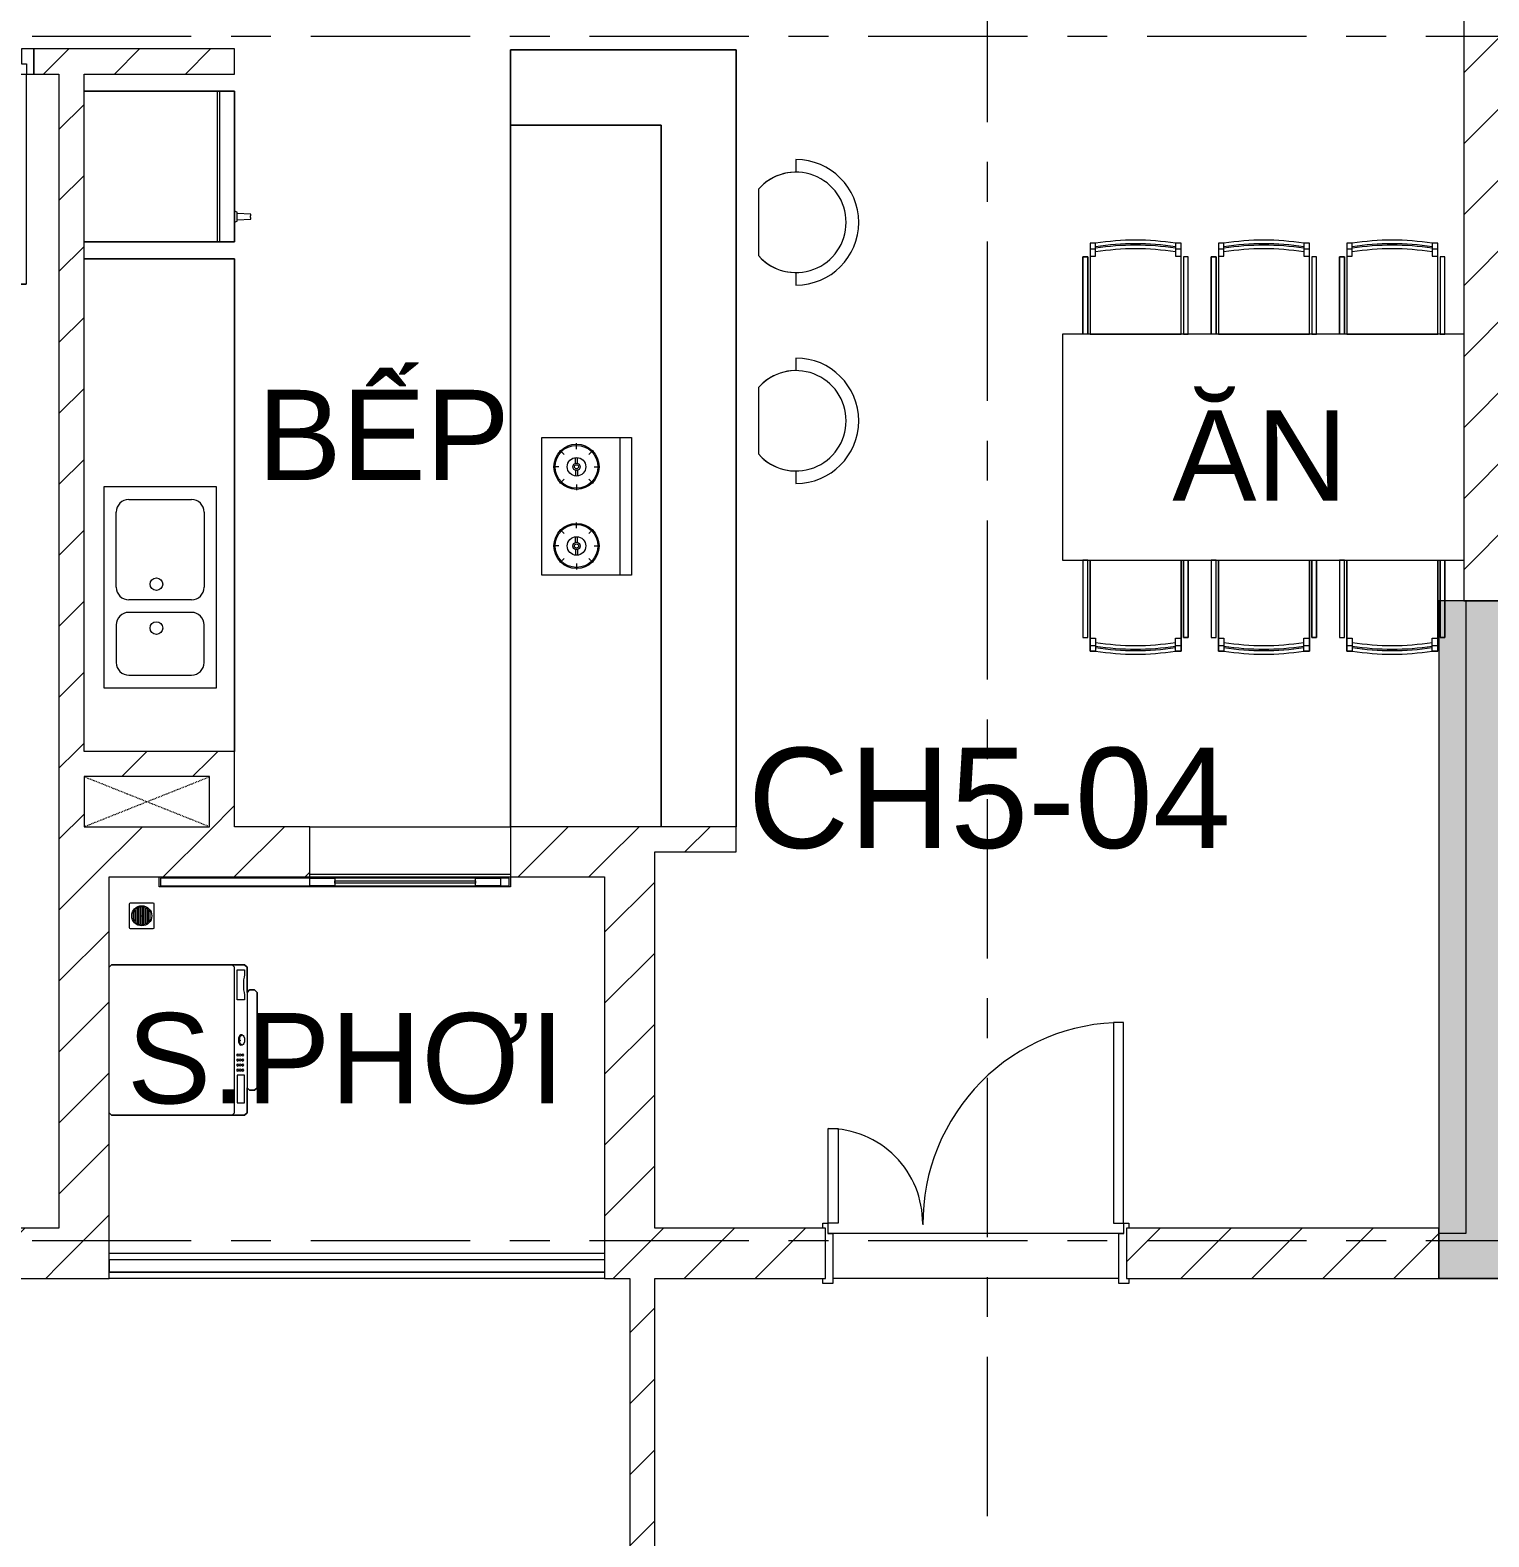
# Model space of a CAD drawing. Header units: millimetres. Extents: x -20144 to 117103, y -11426 to 48263.
# Drawn here: x -4314 to 1501, y 31770 to 37775 of the extents above; entities that cross this region are included whole.
import ezdxf

# ---------------------------------------------------------------- set-up
doc = ezdxf.new("R2010")
doc.units = ezdxf.units.MM
for name, pattern in [('Dash', [6.35, 3.175, -3.175]), ('Dash_2_', [6.35, 3.175, -3.175]), ('Grid Line', [22.225, 12.7, -3.175, 3.175, -3.175])]:
    doc.linetypes.add(name, pattern=pattern)
for name, color, linetype, lineweight in [('A-DETL-GENF', 31, 'Continuous', 5), ('A-DETL-GENF-HDLN', 161, 'Dash_2_', 5), ('CHU', 181, 'Continuous', 5), ('CUA', 31, 'Continuous', 9), ('HATCH-TUONG', 152, 'Continuous', 9), ('NET CAT', 3, 'Continuous', 5), ('NET THAY 1', 41, 'Continuous', 5), ('NET-CAT', 3, 'Continuous', 9), ('NET-THAY', 2, 'Continuous', 15), ('THIET BI', 44, 'Continuous', 5), ('THIET-BI', 44, 'Continuous', 5), ('TRUC', 225, 'Continuous', 5)]:
    doc.layers.add(name, color=color, linetype=linetype, lineweight=lineweight)
doc.styles.add('Arial_4', font='arial.ttf', dxfattribs={"height": 360})
doc.styles.add('Arial_5', font='arial.ttf', dxfattribs={"height": 400})
pattern_1 = [(45, (0, 0), (-141.4214, 141.4214), [])]

# ---------------------------------------------------------------- blocks, each defined once
blk = doc.blocks.new('ALC1807-ASCENT PLAZA-KET CAU 1_rvt-1-MẶT BẰNG TẦNG 5 ĐẾN TẦNG 22')
at = {"layer": 'NET CAT'}
blk.add_hatch(color=7, dxfattribs=at).paths.add_polyline_path([(1354.1, 32799.9), (1700.5, 32799.9), (1700.5, 35499.9), (1300.5, 35499.9), (1300.5, 32799.9)], flags=0)
at = {"layer": 'NET CAT', "color": 90, "lineweight": 13}
for p, q in [((1700.5, 35499.9), (1300.5, 35499.9)), ((1300.5, 35499.9), (1300.5, 32799.9)), ((1300.5, 32799.9), (1700.5, 32799.9))]:
    blk.add_line(p, q, dxfattribs=at)
blk = doc.blocks.new('CUA PHONG NGU - Type 1-60190-MẶT BẰNG TẦNG 5 ĐẾN TẦNG 22')
at = {"layer": 'CUA'}
for p, q in [((-317.5, 890.3), (-277.5, 890.3)), ((-317.5, 52.3), (-317.5, 890.3)), ((-277.5, 890.3), (-277.5, 52.3)), ((-318.5, 52.3), (-348.5, 52.3)), ((-348.5, 52.3), (-348.5, -47.7)), ((-318.5, 11.3), (-318.5, 52.3)), ((-298.5, 11.3), (-318.5, 11.3)), ((-277.5, 52.3), (-317.5, 52.3)), ((-298.5, -47.7), (-298.5, 11.3)), ((521.5, 11.3), (501.5, 11.3)), ((501.5, 11.3), (501.5, -47.7)), ((551.5, 52.3), (521.5, 52.3)), ((521.5, 52.3), (521.5, 11.3)), ((551.5, -47.7), (551.5, 52.3)), ((-348.5, -47.7), (-298.5, -47.7)), ((501.5, -47.7), (551.5, -47.7))]:
    blk.add_line(p, q, dxfattribs=at)
blk.add_arc((-317.5, 52.3), 838, 359.5, 90, dxfattribs=at)
blk = doc.blocks.new('CUA VAO CAN HO - Type 1-60224-MẶT BẰNG TẦNG 5 ĐẾN TẦNG 22')
at = {"layer": 'CUA'}
for p, q in [((-508.5, 97.7), (-508.5, 117.7)), ((-508.5, 117.7), (-468.5, 117.7)), ((-498.5, 97.7), (-508.5, 97.7)), ((-498.5, -102.3), (-498.5, 97.7)), ((-468.5, 117.7), (-468.5, -81.3)), ((671.5, 117.7), (711.5, 117.7)), ((671.5, -81.3), (671.5, 117.7)), ((701.5, 97.7), (701.5, -102.3)), ((711.5, 97.7), (701.5, 97.7)), ((711.5, 117.7), (711.5, 97.7)), ((-508.5, -102.3), (-498.5, -102.3)), ((-508.5, -122.3), (-508.5, -102.3)), ((-488.5, -81.3), (-488.5, -122.3)), ((-468.5, -81.3), (-488.5, -81.3)), ((691.5, -81.3), (671.5, -81.3)), ((691.5, -122.3), (691.5, -81.3)), ((701.5, -102.3), (711.5, -102.3)), ((711.5, -102.3), (711.5, -122.3)), ((-488.5, -122.3), (-508.5, -122.3)), ((-447.5, -122.3), (-487.5, -122.3)), ((-487.5, -122.3), (-487.5, -922.3)), ((-447.5, -922.3), (-447.5, -122.3)), ((650.5, -122.3), (690.5, -122.3)), ((650.5, -499.3), (650.5, -122.3)), ((690.5, -122.3), (690.5, -499.3)), ((711.5, -122.3), (691.5, -122.3)), ((690.5, -499.3), (650.5, -499.3)), ((-487.5, -922.3), (-447.5, -922.3))]:
    blk.add_line(p, q, dxfattribs=at)
for centre, radius, start, end in [((-487.5, -122.3), 800, 270, 0.5), ((690.5, -122.3), 377, 179.5, 270)]:
    blk.add_arc(centre, radius, start, end, dxfattribs=at)
blk = doc.blocks.new('CUA SAN PHOI LUA - CUA SAN PHOI LUA-163518-MẶT BẰNG TẦNG 5 ĐẾN TẦNG 22')
at = {"layer": 'CUA'}
for p, q in [((-400, 140), (-360, 140)), ((-400, 100), (-400, 140)), ((-395, 135), (-395, 105)), ((-360, 135), (-395, 135)), ((-360, 140), (-360, 135)), ((-360, 140), (960, 140)), ((-360, 135), (-260, 135)), ((-360, 105), (-360, 135)), ((-260, 135), (-260, 105)), ((300, 135), (-260, 135)), ((-260, 125), (300, 125)), ((-260, 115), (-260, 125)), ((300, 135), (400, 135)), ((300, 105), (300, 135)), ((300, 125), (300, 115)), ((400, 135), (400, 105)), ((960, 135), (400, 135)), ((960, 140), (1000, 140)), ((960, 135), (960, 140)), ((995, 135), (960, 135)), ((995, 105), (995, 135)), ((1000, 140), (1000, 100)), ((-360, 100), (-400, 100)), ((-395, 105), (-360, 105)), ((-260, 105), (-360, 105)), ((-360, 105), (-360, 100)), ((400, 100), (-360, 100)), ((300, 115), (-260, 115)), ((-260, 105), (300, 105)), ((400, 105), (300, 105)), ((400, 105), (960, 105)), ((960, 105), (995, 105)), ((960, 100), (960, 105)), ((1000, 100), (960, 100))]:
    blk.add_line(p, q, dxfattribs=at)
blk = doc.blocks.new('X-TU LANH - X-TU LANH-V7-MẶT BẰNG TẦNG 5 ĐẾN TẦNG 22')
at = {"layer": 'THIET BI', "lineweight": 9}
for p, q in [((-300, 0), (-300, -600)), ((-300, -600), (-300, 0)), ((300, -600), (300, 0)), ((300, 0), (300, -600)), ((300, -530), (-300, -530)), ((300, -540), (-300, -540)), ((-300, -600), (300, -600)), ((300, -600), (-300, -600)), ((-222.5, -600), (-217.5, -610)), ((-182.5, -610), (-177.5, -600)), ((-217.5, -610), (-182.5, -610)), ((-212.5, -610), (-210.5, -665)), ((-189.5, -665), (-187.5, -610)), ((-210.5, -665), (-205.2, -665)), ((-194.8, -665), (-189.5, -665))]:
    blk.add_line(p, q, dxfattribs=at)
blk.add_arc((-200, -667.2), 5.66, 22.40182, 157.59821, dxfattribs=at)
blk = doc.blocks.new('X-BEP - X-BEP-194952-MẶT BẰNG TẦNG 5 ĐẾN TẦNG 22')
at = {"layer": 'THIET BI', "lineweight": 9}
for p, q in [((1963.2, 0), (0, 0)), ((0, 0), (0, -600)), ((0, 0), (1963.2, 0)), ((0, -600), (0, 0)), ((908.9, -71.5), (908.9, -521.5)), ((1708.9, -71.5), (908.9, -71.5)), ((1708.9, -521.5), (1708.9, -71.5)), ((958.9, -421.5), (958.9, -171.5)), ((1008.9, -121.5), (1308.9, -121.5)), ((1358.9, -171.5), (1358.9, -421.5)), ((1408.9, -171.5), (1408.9, -421.5)), ((1608.9, -121.5), (1458.9, -121.5)), ((1658.9, -421.5), (1658.9, -171.5)), ((1308.9, -471.5), (1008.9, -471.5)), ((1458.9, -471.5), (1608.9, -471.5)), ((908.9, -521.5), (1708.9, -521.5))]:
    blk.add_line(p, q, dxfattribs=at)
for centre in [(1296.4, -311.5), (1471.4, -311.5)]:
    blk.add_circle(centre, 25, dxfattribs=at)
for centre, start, end in [((1008.9, -171.5), 90, 180), ((1308.9, -171.5), 360, 90), ((1458.9, -171.5), 90, 180), ((1608.9, -171.5), 0, 90), ((1008.9, -421.5), 180, 270), ((1308.9, -421.5), 270, 0), ((1458.9, -421.5), 180, 270), ((1608.9, -421.5), 270, 0)]:
    blk.add_arc(centre, 50, start, end, dxfattribs=at)
blk = doc.blocks.new('X-BEP - X-BEP-194953-MẶT BẰNG TẦNG 5 ĐẾN TẦNG 22')
at = {"layer": 'THIET BI', "lineweight": 9}
for p, q in [((2796.6, 0), (0, 0)), ((0, 0), (0, -600)), ((0, 0), (2796.6, 0)), ((0, -600), (0, 0)), ((1245.2, -117.4), (1794.3, -117.4)), ((1245.2, -475.7), (1245.2, -117.4)), ((1794.3, -117.4), (1794.3, -475.7)), ((1794.3, -162.4), (1245.2, -162.4)), ((1312.4, -287.3), (1295.8, -270.7)), ((1362, -266.8), (1362, -243.3)), ((1411.6, -287.3), (1428.2, -270.7)), ((1627.8, -287.3), (1611.3, -270.7)), ((1677.5, -266.8), (1677.5, -243.3)), ((1727.1, -287.3), (1743.6, -270.7)), ((1291.8, -336.9), (1268.4, -336.9)), ((1347.9, -332.9), (1325.3, -332.9)), ((1347.9, -341), (1325.3, -341)), ((1376.1, -332.9), (1398.7, -332.9)), ((1376.1, -341), (1398.7, -341)), ((1432.2, -336.9), (1455.6, -336.9)), ((1607.3, -336.9), (1583.8, -336.9)), ((1663.3, -332.9), (1640.8, -332.9)), ((1663.3, -341), (1640.8, -341)), ((1691.6, -332.9), (1714.1, -332.9)), ((1691.6, -341), (1714.1, -341)), ((1747.6, -336.9), (1771.1, -336.9)), ((1312.4, -386.6), (1295.8, -403.1)), ((1362, -407.1), (1362, -430.5)), ((1411.6, -386.6), (1428.2, -403.1)), ((1627.8, -386.6), (1611.3, -403.1)), ((1677.5, -407.1), (1677.5, -430.5)), ((1727.1, -386.6), (1743.6, -403.1)), ((1794.3, -475.7), (1245.2, -475.7)), ((0, -600), (2796.6, -600)), ((2796.6, -600), (0, -600))]:
    blk.add_line(p, q, dxfattribs=at)
for centre, radius in [((1362, -336.9), 90), ((1362, -336.9), 85.5), ((1362, -336.9), 36.9), ((1677.5, -336.9), 90), ((1677.5, -336.9), 85.5), ((1677.5, -336.9), 36.9), ((1362, -336.9), 14.7), ((1362, -336.9), 8.24), ((1677.5, -336.9), 14.7), ((1677.5, -336.9), 8.24)]:
    blk.add_circle(centre, radius, dxfattribs=at)
blk = doc.blocks.new('X-BAN AN 4 GHE1 - X-BAN AN 6 GHE-192385-MẶT BẰNG TẦNG 5 ĐẾN TẦNG 22')
at = {"layer": 'THIET BI', "lineweight": 9}
for p, q in [((132, 362.7), (110.2, 362.7)), ((110.2, 362.7), (110.2, 0)), ((110.2, 362.7), (110.2, 0)), ((132, 362.7), (110.2, 362.7)), ((132, 327.9), (132, 362.7)), ((472.9, 362.7), (451.1, 362.7)), ((451.1, 362.7), (451.1, 327.9)), ((472.9, 362.7), (451.1, 362.7)), ((472.9, 0), (472.9, 362.7)), ((472.9, 0), (472.9, 362.7)), ((643.6, 362.7), (621.8, 362.7)), ((621.8, 362.7), (621.8, 0)), ((621.8, 362.7), (621.8, 0)), ((643.6, 362.7), (621.8, 362.7)), ((643.6, 327.9), (643.6, 362.7)), ((984.5, 362.7), (962.7, 362.7)), ((962.7, 362.7), (962.7, 327.9)), ((984.5, 362.7), (962.7, 362.7)), ((984.5, 0), (984.5, 362.7)), ((984.5, 0), (984.5, 362.7)), ((1155.2, 362.7), (1133.4, 362.7)), ((1133.4, 362.7), (1133.4, 0)), ((1133.4, 362.7), (1133.4, 0)), ((1155.2, 362.7), (1133.4, 362.7)), ((1155.2, 327.9), (1155.2, 362.7)), ((1496.1, 362.7), (1474.3, 362.7)), ((1474.3, 362.7), (1474.3, 327.9)), ((1496.1, 362.7), (1474.3, 362.7)), ((1496.1, 0), (1496.1, 362.7)), ((1496.1, 0), (1496.1, 362.7)), ((81.9, 308.5), (81.9, 0)), ((100.8, 308.5), (81.9, 308.5)), ((81.9, 308.5), (100.8, 308.5)), ((81.9, 0), (81.9, 308.5)), ((100.8, 0), (100.8, 308.5)), ((100.8, 308.5), (100.8, 0)), ((110.2, 340.9), (132, 340.9)), ((110.2, 311.9), (132, 311.9)), ((132, 311.9), (132, 327.9)), ((451.1, 340.9), (472.9, 340.9)), ((451.1, 327.9), (451.1, 311.9)), ((451.1, 311.9), (472.9, 311.9)), ((501.2, 308.5), (482.3, 308.5)), ((482.3, 308.5), (482.3, 0)), ((482.3, 308.5), (482.3, 0)), ((501.2, 308.5), (482.3, 308.5)), ((501.2, 0), (501.2, 308.5)), ((501.2, 0), (501.2, 308.5)), ((612.4, 308.5), (593.5, 308.5)), ((593.5, 308.5), (593.5, 0)), ((593.5, 308.5), (612.4, 308.5)), ((593.5, 0), (593.5, 308.5)), ((612.4, 0), (612.4, 308.5)), ((612.4, 308.5), (612.4, 0)), ((621.8, 340.9), (643.6, 340.9)), ((621.8, 311.9), (643.6, 311.9)), ((643.6, 311.9), (643.6, 327.9)), ((962.7, 340.9), (984.5, 340.9)), ((962.7, 327.9), (962.7, 311.9)), ((962.7, 311.9), (984.5, 311.9)), ((1012.8, 308.5), (993.9, 308.5)), ((993.9, 308.5), (993.9, 0)), ((993.9, 308.5), (993.9, 0)), ((1012.8, 308.5), (993.9, 308.5)), ((1012.8, 0), (1012.8, 308.5)), ((1012.8, 0), (1012.8, 308.5)), ((1124, 308.5), (1105.1, 308.5)), ((1105.1, 308.5), (1105.1, 0)), ((1105.1, 308.5), (1124, 308.5)), ((1105.1, 0), (1105.1, 308.5)), ((1124, 0), (1124, 308.5)), ((1124, 308.5), (1124, 0)), ((1133.4, 340.9), (1155.2, 340.9)), ((1133.4, 311.9), (1155.2, 311.9)), ((1155.2, 311.9), (1155.2, 327.9)), ((1474.3, 340.9), (1496.1, 340.9)), ((1474.3, 327.9), (1474.3, 311.9)), ((1474.3, 311.9), (1496.1, 311.9)), ((1524.4, 308.5), (1505.5, 308.5)), ((1505.5, 308.5), (1505.5, 0)), ((1505.5, 308.5), (1505.5, 0)), ((1524.4, 308.5), (1505.5, 308.5)), ((1524.4, 0), (1524.4, 308.5)), ((1524.4, 0), (1524.4, 308.5)), ((81.9, 0), (0, 0)), ((0, 0), (0, -900)), ((0, 0), (0, -900)), ((1600, 0), (0, 0)), ((100.8, 0), (81.9, 0)), ((110.2, 0), (100.8, 0)), ((110.2, 0), (472.9, 0)), ((482.3, 0), (472.9, 0)), ((482.3, 0), (501.2, 0)), ((593.5, 0), (501.2, 0)), ((612.4, 0), (593.5, 0)), ((621.8, 0), (612.4, 0)), ((621.8, 0), (984.5, 0)), ((993.9, 0), (984.5, 0)), ((993.9, 0), (1012.8, 0)), ((1105.1, 0), (1012.8, 0)), ((1124, 0), (1105.1, 0)), ((1133.4, 0), (1124, 0)), ((1133.4, 0), (1496.1, 0)), ((1505.5, 0), (1496.1, 0)), ((1505.5, 0), (1524.4, 0)), ((1600, 0), (1524.4, 0)), ((0, -900), (81.9, -900)), ((0, -900), (1600, -900)), ((81.9, -900), (81.9, -1208.5)), ((100.8, -900), (81.9, -900)), ((81.9, -900), (81.9, -1208.5)), ((100.8, -1208.5), (100.8, -900)), ((100.8, -900), (110.2, -900)), ((100.8, -1208.5), (100.8, -900)), ((110.2, -900), (110.2, -1262.7)), ((110.2, -900), (472.9, -900)), ((110.2, -1262.7), (110.2, -900)), ((472.9, -1262.7), (472.9, -900)), ((472.9, -900), (482.3, -900)), ((472.9, -900), (472.9, -1262.7)), ((482.3, -900), (482.3, -1208.5)), ((482.3, -900), (501.2, -900)), ((482.3, -1208.5), (482.3, -900)), ((501.2, -1208.5), (501.2, -900)), ((501.2, -900), (593.5, -900)), ((501.2, -900), (501.2, -1208.5)), ((593.5, -900), (593.5, -1208.5)), ((612.4, -900), (593.5, -900)), ((593.5, -900), (593.5, -1208.5)), ((612.4, -1208.5), (612.4, -900)), ((612.4, -900), (621.8, -900)), ((612.4, -1208.5), (612.4, -900)), ((621.8, -900), (621.8, -1262.7)), ((621.8, -900), (984.5, -900)), ((621.8, -1262.7), (621.8, -900)), ((984.5, -1262.7), (984.5, -900)), ((984.5, -900), (993.9, -900)), ((984.5, -900), (984.5, -1262.7)), ((993.9, -900), (993.9, -1208.5)), ((993.9, -900), (1012.8, -900)), ((993.9, -1208.5), (993.9, -900)), ((1012.8, -1208.5), (1012.8, -900)), ((1012.8, -900), (1105.1, -900)), ((1012.8, -900), (1012.8, -1208.5)), ((1105.1, -900), (1105.1, -1208.5)), ((1124, -900), (1105.1, -900)), ((1105.1, -900), (1105.1, -1208.5)), ((1124, -1208.5), (1124, -900)), ((1124, -900), (1133.4, -900)), ((1124, -1208.5), (1124, -900)), ((1133.4, -900), (1133.4, -1262.7)), ((1133.4, -900), (1496.1, -900)), ((1133.4, -1262.7), (1133.4, -900)), ((1496.1, -1262.7), (1496.1, -900)), ((1496.1, -900), (1505.5, -900)), ((1496.1, -900), (1496.1, -1262.7)), ((1505.5, -900), (1505.5, -1208.5)), ((1505.5, -900), (1524.4, -900)), ((1505.5, -1208.5), (1505.5, -900)), ((1524.4, -1208.5), (1524.4, -900)), ((1524.4, -900), (1600, -900)), ((1524.4, -900), (1524.4, -1208.5)), ((81.9, -1208.5), (100.8, -1208.5)), ((81.9, -1208.5), (100.8, -1208.5)), ((110.2, -1211.9), (132, -1211.9)), ((110.2, -1240.9), (132, -1240.9)), ((132, -1211.9), (132, -1227.9)), ((132, -1227.9), (132, -1262.7)), ((451.1, -1211.9), (472.9, -1211.9)), ((451.1, -1227.9), (451.1, -1211.9)), ((451.1, -1262.7), (451.1, -1227.9)), ((451.1, -1240.9), (472.9, -1240.9)), ((482.3, -1208.5), (501.2, -1208.5)), ((501.2, -1208.5), (482.3, -1208.5)), ((593.5, -1208.5), (612.4, -1208.5)), ((593.5, -1208.5), (612.4, -1208.5)), ((621.8, -1211.9), (643.6, -1211.9)), ((621.8, -1240.9), (643.6, -1240.9)), ((643.6, -1211.9), (643.6, -1227.9)), ((643.6, -1227.9), (643.6, -1262.7)), ((962.7, -1211.9), (984.5, -1211.9)), ((962.7, -1227.9), (962.7, -1211.9)), ((962.7, -1262.7), (962.7, -1227.9)), ((962.7, -1240.9), (984.5, -1240.9)), ((993.9, -1208.5), (1012.8, -1208.5)), ((1012.8, -1208.5), (993.9, -1208.5)), ((1105.1, -1208.5), (1124, -1208.5)), ((1105.1, -1208.5), (1124, -1208.5)), ((1133.4, -1211.9), (1155.2, -1211.9)), ((1133.4, -1240.9), (1155.2, -1240.9)), ((1155.2, -1211.9), (1155.2, -1227.9)), ((1155.2, -1227.9), (1155.2, -1262.7)), ((1474.3, -1211.9), (1496.1, -1211.9)), ((1474.3, -1227.9), (1474.3, -1211.9)), ((1474.3, -1262.7), (1474.3, -1227.9)), ((1474.3, -1240.9), (1496.1, -1240.9)), ((1505.5, -1208.5), (1524.4, -1208.5)), ((1524.4, -1208.5), (1505.5, -1208.5)), ((110.2, -1262.7), (132, -1262.7)), ((132, -1262.7), (110.2, -1262.7)), ((451.1, -1262.7), (472.9, -1262.7)), ((472.9, -1262.7), (451.1, -1262.7)), ((621.8, -1262.7), (643.6, -1262.7)), ((643.6, -1262.7), (621.8, -1262.7)), ((962.7, -1262.7), (984.5, -1262.7)), ((984.5, -1262.7), (962.7, -1262.7)), ((1133.4, -1262.7), (1155.2, -1262.7)), ((1155.2, -1262.7), (1133.4, -1262.7)), ((1474.3, -1262.7), (1496.1, -1262.7)), ((1496.1, -1262.7), (1474.3, -1262.7))]:
    blk.add_line(p, q, dxfattribs=at)
for centre, radius, start, end in [((291.5, -638.1), 1013.4, 80.94073, 99.05927), ((291.5, -638.1), 1013.4, 80.94073, 99.05927), ((291.5, -638.1), 998.9, 80.80804, 99.19196), ((803.1, -638.1), 1013.4, 80.94073, 99.05927), ((803.1, -638.1), 1013.4, 80.94073, 99.05927), ((803.1, -638.1), 998.9, 80.80804, 99.19196), ((1314.7, -638.1), 1013.4, 80.94073, 99.05927), ((1314.7, -638.1), 1013.4, 80.94073, 99.05927), ((1314.7, -638.1), 998.9, 80.80804, 99.19196), ((291.5, -658.2), 1013.4, 80.94073, 99.05927), ((291.5, -658.2), 998.9, 80.80804, 99.19196), ((803.1, -658.2), 1013.4, 80.94073, 99.05927), ((803.1, -658.2), 998.9, 80.80804, 99.19196), ((1314.7, -658.2), 1013.4, 80.94073, 99.05927), ((1314.7, -658.2), 998.9, 80.80804, 99.19196), ((291.5, -241.8), 998.9, 260.80804, 279.19196), ((291.5, -241.8), 1013.4, 260.94073, 279.05927), ((291.5, -261.9), 998.9, 260.80804, 279.19196), ((803.1, -241.8), 998.9, 260.80804, 279.19196), ((803.1, -241.8), 1013.4, 260.94073, 279.05927), ((803.1, -261.9), 998.9, 260.80804, 279.19196), ((1314.7, -241.8), 998.9, 260.80804, 279.19196), ((1314.7, -241.8), 1013.4, 260.94073, 279.05927), ((1314.7, -261.9), 998.9, 260.80804, 279.19196), ((291.5, -261.9), 1013.4, 260.94073, 279.05927), ((291.5, -261.9), 1013.4, 260.94073, 279.05927), ((803.1, -261.9), 1013.4, 260.94073, 279.05927), ((803.1, -261.9), 1013.4, 260.94073, 279.05927), ((1314.7, -261.9), 1013.4, 260.94073, 279.05927), ((1314.7, -261.9), 1013.4, 260.94073, 279.05927)]:
    blk.add_arc(centre, radius, start, end, dxfattribs=at)
blk = doc.blocks.new('X-GHE BAR - X-GHE BAR-5840-MẶT BẰNG TẦNG 5 ĐẾN TẦNG 22')
at = {"layer": 'THIET BI', "lineweight": 9}
for p, q in [((-250, -250), (-200, -250)), ((-250, -250), (-200, -250)), ((200, -250), (250, -250)), ((200, -250), (250, -250)), ((-132.3, -400), (132.3, -400)), ((-132.3, -400), (132.3, -400))]:
    blk.add_line(p, q, dxfattribs=at)
for radius, start, end in [(250, 0, 180), (250, 0, 180), (200, 311.40962, 228.59038), (200, 180, 228.59038), (200, 311.40962, 0)]:
    blk.add_arc((0, -250), radius, start, end, dxfattribs=at)
blk = doc.blocks.new('X-BAR1 - X-BAR-192393-MẶT BẰNG TẦNG 5 ĐẾN TẦNG 22')
at = {"layer": 'THIET BI', "lineweight": 9}
for p, q in [((0, 0), (-900, 0)), ((-900, 0), (-900, -300)), ((-900, -300), (-900, 0)), ((-900, 0), (0, 0)), ((0, -3096.7), (0, 0)), ((0, 0), (0, -3096.7)), ((-900, -300), (-300, -300)), ((-300, -300), (-900, -300)), ((-300, -300), (-300, -3096.7)), ((-300, -3096.7), (-300, -300))]:
    blk.add_line(p, q, dxfattribs=at)
blk = doc.blocks.new('X-MAY GIAT - X-MAY GIAT-V22-MẶT BẰNG TẦNG 5 ĐẾN TẦNG 22')
at = {"layer": 'THIET BI', "lineweight": 9}
for p, q in [((-290, 0), (-300, -10)), ((-300, -10), (-290, 0)), ((300, -10), (290, 0)), ((290, 0), (300, -10)), ((-300, -10), (-300, -540)), ((-300, -540), (-300, -10)), ((300, -540), (300, -10)), ((300, -10), (300, -540)), ((-300, -490), (-290, -500)), ((-300, -540), (-290, -550)), ((-290, -550), (-300, -540)), ((-290, -500), (290, -500)), ((-250, -510), (-250, -540)), ((-140, -510), (-250, -510)), ((-250, -540), (-140, -540)), ((-140, -540), (-140, -510)), ((-20, -530), (-20, -525)), ((0, -520), (0, -525)), ((20, -530), (20, -525)), ((160, -510), (280, -510)), ((160, -540), (160, -510)), ((180, -540), (160, -540)), ((280, -540), (260, -540)), ((280, -510), (280, -540)), ((290, -500), (300, -490)), ((290, -550), (300, -540)), ((300, -540), (290, -550)), ((-290, -550), (-190, -550)), ((-190, -550), (-290, -550)), ((-190, -550), (-200, -560)), ((-200, -560), (-190, -550)), ((-200, -560), (-200, -580)), ((-200, -580), (-200, -560)), ((-200, -580), (-190, -590)), ((-190, -590), (-200, -580)), ((190, -550), (-190, -550)), ((-190, -590), (190, -590)), ((190, -590), (-190, -590)), ((200, -560), (190, -550)), ((190, -550), (290, -550)), ((190, -550), (200, -560)), ((290, -550), (190, -550)), ((190, -590), (200, -580)), ((200, -580), (190, -590)), ((200, -580), (200, -560)), ((200, -560), (200, -580))]:
    blk.add_line(p, q, dxfattribs=at)
blk.add_arc((220, -697.5), 162.5, 75.74997, 104.25003, dxfattribs=at)
for centre, major_axis in [((-120, -512.5), (5, 0)), ((-120, -522.5), (5, 0)), ((-120, -532.5), (5, 0)), ((-100, -512.5), (5, 0)), ((-100, -522.5), (5, 0)), ((-100, -532.5), (5, 0)), ((-80, -512.5), (5, 0)), ((-80, -522.5), (5, 0)), ((-80, -532.5), (5, 0)), ((-60, -512.5), (-5, 0)), ((-60, -522.5), (-5, 0)), ((-60, -532.5), (-5, 0)), ((0, -530), (-20, 0))]:
    blk.add_ellipse(centre, major_axis=major_axis, ratio=0.5, dxfattribs=at)
blk.add_ellipse((0, -525), major_axis=(-20, 0), ratio=0.5, start_param=3.141593, end_param=6.283185, dxfattribs=at)
blk = doc.blocks.new('Top Rail Type - Top Rail_Internal_-222761-MẶT BẰNG TẦNG 5 ĐẾN TẦNG 22')
at = {"layer": 'NET THAY 1', "lineweight": 9}
for p, q in [((-3999.5, 32824.9), (-3999.5, 32874.9)), ((-3999.5, 32874.9), (-2024.5, 32874.9)), ((-2024.5, 32874.9), (-2024.5, 32824.9)), ((-2024.5, 32824.9), (-3999.5, 32824.9))]:
    blk.add_line(p, q, dxfattribs=at)
blk = doc.blocks.new('Top Rail Type - Top Rail_Internal_-V25-MẶT BẰNG TẦNG 5 ĐẾN TẦNG 22')
at = {"layer": 'NET THAY 1', "lineweight": 9}
for p, q in [((-3999.5, 32874.9), (-3999.5, 32824.9)), ((-3999.5, 32874.9), (-2024.5, 32874.9)), ((-2024.5, 32874.9), (-2024.5, 32824.9)), ((-3999.5, 32824.9), (-2024.5, 32824.9))]:
    blk.add_line(p, q, dxfattribs=at)
blk = doc.blocks.new('X-PHEU - X-PHEU-158415-MẶT BẰNG TẦNG 5 ĐẾN TẦNG 22')
at = {"layer": 'THIET-BI', "lineweight": 9}
for p, q in [((25, -29), (25, -121)), ((121, -25), (29, -25)), ((42.5, -90.5), (42.5, -59.5)), ((47.5, -51.8), (47.5, -98.2)), ((52.5, -103.1), (52.5, -46.9)), ((57.5, -43.5), (57.5, -106.5)), ((62.5, -108.8), (62.5, -41.2)), ((67.5, -39.8), (67.5, -110.2)), ((72.5, -71.9), (72.5, -39.1)), ((77.5, -39.1), (77.5, -71.9)), ((82.5, -110.2), (82.5, -39.8)), ((87.5, -41.2), (87.5, -108.8)), ((92.5, -106.5), (92.5, -43.5)), ((97.5, -46.9), (97.5, -103.1)), ((102.5, -98.2), (102.5, -51.8)), ((107.5, -59.5), (107.5, -90.5)), ((125, -121), (125, -29)), ((72.5, -110.9), (72.5, -78.1)), ((77.5, -78.1), (77.5, -110.9)), ((29, -125), (121, -125))]:
    blk.add_line(p, q, dxfattribs=at)
blk.add_circle((75, -75), 40, dxfattribs=at)
for centre, radius, start, end in [((29, -29), 4, 90, 180), ((75, -75), 36, 139.80824, 154.52563), ((75, -75), 36, 119.0853, 128.68219), ((75, -75), 36, 102.0247, 110.31751), ((75, -75), 36, 90, 93.98208), ((75, -75), 36, 86.01792, 90), ((75, -75), 36, 69.68249, 77.9753), ((75, -75), 36, 51.31781, 60.9147), ((75, -75), 36, 25.47437, 40.19176), ((121, -29), 4, 0, 90), ((75, -75), 36, 205.47437, 220.19176), ((75, -75), 36, 231.31781, 240.9147), ((75, -75), 36, 249.68249, 257.9753), ((75, -75), 4, 128.68219, 231.31781), ((75, -75), 36, 266.01792, 270), ((75, -75), 36, 270, 273.98208), ((75, -75), 4, 308.68219, 51.31781), ((75, -75), 36, 282.0247, 290.31751), ((75, -75), 36, 299.0853, 308.68219), ((75, -75), 36, 319.80824, 334.52563), ((29, -121), 4, 180, 270), ((121, -121), 4, 270, 0)]:
    blk.add_arc(centre, radius, start, end, dxfattribs=at)
blk = doc.blocks.new('Family1 - Family1-190244-MẶT BẰNG TẦNG 5 ĐẾN TẦNG 22')
at = {"layer": 'A-DETL-GENF', "lineweight": 9}
for p, q in [((500, 200), (0, 200)), ((0, 200), (0, 0)), ((500, 0), (500, 200)), ((0, 0), (500, 0))]:
    blk.add_line(p, q, dxfattribs=at)
at = {"layer": 'A-DETL-GENF-HDLN', "linetype": 'Dash', "lineweight": 9}
for p, q in [((0, 200), (500, 0.8)), ((0, 0), (500, 199.2))]:
    blk.add_line(p, q, dxfattribs=at)

msp = doc.modelspace()

# ---------------------------------------------------------------- hatches: boundary and pattern name
at = {"layer": 'HATCH-TUONG'}
h = msp.add_hatch(dxfattribs=at)
h.set_pattern_fill('FP_2', color=256, style=0, pattern_type=2)
h.set_pattern_definition(pattern_1)
h.paths.add_polyline_path([(1400.5, 35499.9), (1600.5, 35499.9), (1600.5, 40399.9), (1400.5, 40399.9), (1400.5, 35824.1)], flags=0)
h = msp.add_hatch(dxfattribs=at)
h.set_pattern_fill('FP_2', color=256, style=0, pattern_type=2)
h.set_pattern_definition(pattern_1)
h.paths.add_polyline_path([(-7111.9, 37599.9), (-5199.5, 37599.9), (-5199.5, 37699.9), (-8299.5, 37699.9), (-8299.5, 37599.9), (-7994.5, 37599.9)], flags=0)
h.paths.add_polyline_path([(-4199.5, 37599.9), (-3499.5, 37599.9), (-3499.5, 37699.9), (-4299.5, 37699.9), (-4299.5, 37599.9)], flags=0)
h = msp.add_hatch(dxfattribs=at)
h.set_pattern_fill('FP_2', color=256, style=0, pattern_type=2)
h.set_pattern_definition(pattern_1)
h.paths.add_polyline_path([(-4099.5, 34899.9), (-4099.5, 37599.9), (-4199.5, 37599.9), (-4199.5, 34899.9)], flags=0)
h = msp.add_hatch(dxfattribs=at)
h.set_pattern_fill('FP_2', color=256, style=0, pattern_type=2)
h.set_pattern_definition(pattern_1)
h.paths.add_polyline_path([(-4099.5, 34399.9), (-4099.5, 34899.9), (-4199.5, 34899.9), (-4199.5, 34399.9)], flags=0)
h = msp.add_hatch(dxfattribs=at)
h.set_pattern_fill('FP_2', color=256, style=0, pattern_type=2)
h.set_pattern_definition(pattern_1)
h.paths.add_polyline_path([(-4099.5, 34799.9), (-3599.5, 34799.9), (-3599.5, 34899.9), (-4099.5, 34899.9)], flags=0)
h = msp.add_hatch(dxfattribs=at)
h.set_pattern_fill('FP_2', color=256, style=0, pattern_type=2)
h.set_pattern_definition(pattern_1)
h.paths.add_polyline_path([(-3581.7, 34399.9), (-3499.5, 34399.9), (-3499.5, 34899.9), (-3599.5, 34899.9), (-3599.5, 34399.9)], flags=0)
h = msp.add_hatch(dxfattribs=at)
h.set_pattern_fill('FP_2', color=256, style=0, pattern_type=2)
h.set_pattern_definition(pattern_1)
h.paths.add_polyline_path([(-4099.5, 34399.9), (-3599.5, 34399.9), (-3599.5, 34599.9), (-4099.5, 34599.9), (-4099.5, 34476.5)], flags=0)
h = msp.add_hatch(dxfattribs=at)
h.set_pattern_fill('FP_2', color=256, style=0, pattern_type=2)
h.set_pattern_definition(pattern_1)
h.paths.add_polyline_path([(-3499.5, 34399.9), (-3199.5, 34399.9), (-3199.5, 34599.9), (-3499.5, 34599.9)], flags=0)
h.paths.add_polyline_path([(-2024.5, 34399.9), (-2024.5, 34599.9), (-2399.5, 34599.9), (-2399.5, 34399.9)], flags=0)
h = msp.add_hatch(dxfattribs=at)
h.set_pattern_fill('FP_2', color=256, style=0, pattern_type=2)
h.set_pattern_definition(pattern_1)
h.paths.add_polyline_path([(-1924.5, 32799.9), (-1824.5, 32799.9), (-1824.5, 34599.9), (-2024.5, 34599.9), (-2024.5, 32799.9)], flags=0)
h = msp.add_hatch(dxfattribs=at)
h.set_pattern_fill('FP_2', color=256, style=0, pattern_type=2)
h.set_pattern_definition(pattern_1)
h.paths.add_polyline_path([(-1499.5, 34499.9), (-1499.5, 34599.9), (-1824.5, 34599.9), (-1824.5, 34499.9), (-1816.6, 34499.9)], flags=0)
h = msp.add_hatch(dxfattribs=at)
h.set_pattern_fill('FP_2', color=256, style=0, pattern_type=2)
h.set_pattern_definition(pattern_1)
h.paths.add_polyline_path([(-4199.5, 32799.9), (-3999.5, 32799.9), (-3999.5, 34399.9), (-4199.5, 34399.9), (-4199.5, 32999.9)], flags=0)
h = msp.add_hatch(dxfattribs=at)
h.set_pattern_fill('FP_2', color=256, style=0, pattern_type=2)
h.set_pattern_definition(pattern_1)
h.paths.add_polyline_path([(-6149.5, 32799.9), (-4199.5, 32799.9), (-4199.5, 32999.9), (-6149.5, 32999.9)], flags=0)
h = msp.add_hatch(dxfattribs=at)
h.set_pattern_fill('FP_2', color=256, style=0, pattern_type=2)
h.set_pattern_definition(pattern_1)
h.paths.add_polyline_path([(-1144.5, 32799.9), (-1144.5, 32999.9), (-1824.5, 32999.9), (-1824.5, 32799.9)], flags=0)
h.paths.add_polyline_path([(1300.5, 32799.9), (1300.5, 32999.9), (55.5, 32999.9), (55.5, 32799.9), (831.1, 32799.9)], flags=0)
h = msp.add_hatch(dxfattribs=at)
h.set_pattern_fill('FP_2', color=256, style=0, pattern_type=2)
h.set_pattern_definition(pattern_1)
h.paths.add_polyline_path([(-1824.5, 31299.9), (-1824.5, 32799.9), (-1924.5, 32799.9), (-1924.5, 31299.9)], flags=0)

# ---------------------------------------------------------------- linework, layer by layer
at = {"layer": 'NET-CAT'}
for p, q in [((1400.5, 40399.9), (1400.5, 35499.9)), ((-3499.5, 37699.9), (-4299.5, 37699.9)), ((-4299.5, 37699.9), (-4299.5, 37599.9)), ((-3499.5, 37599.9), (-3499.5, 37699.9)), ((-4299.5, 37599.9), (-4199.5, 37599.9)), ((-4199.5, 37599.9), (-4199.5, 34899.9)), ((-4099.5, 37599.9), (-3499.5, 37599.9)), ((-4099.5, 34899.9), (-4099.5, 37599.9)), ((1400.5, 35499.9), (1600.5, 35499.9)), ((-4199.5, 34899.9), (-4199.5, 34399.9)), ((-3599.5, 34899.9), (-4099.5, 34899.9)), ((-3499.5, 34899.9), (-3599.5, 34899.9)), ((-3499.5, 34599.9), (-3499.5, 34899.9)), ((-3199.5, 34599.9), (-3499.5, 34599.9)), ((-3199.5, 34399.9), (-3199.5, 34599.9)), ((-2024.5, 34599.9), (-2399.5, 34599.9)), ((-2399.5, 34599.9), (-2399.5, 34399.9)), ((-1824.5, 34599.9), (-2024.5, 34599.9)), ((-1499.5, 34599.9), (-1824.5, 34599.9)), ((-1499.5, 34499.9), (-1499.5, 34599.9)), ((-1824.5, 32999.9), (-1824.5, 34499.9)), ((-1824.5, 34499.9), (-1499.5, 34499.9)), ((-4199.5, 34399.9), (-4199.5, 32999.9)), ((-3999.5, 32799.9), (-3999.5, 34399.9)), ((-3999.5, 34399.9), (-3599.5, 34399.9)), ((-3599.5, 34399.9), (-3499.5, 34399.9)), ((-3499.5, 34399.9), (-3199.5, 34399.9)), ((-2399.5, 34399.9), (-2024.5, 34399.9)), ((-2024.5, 34399.9), (-2024.5, 32799.9)), ((-4199.5, 32999.9), (-6149.5, 32999.9)), ((-1144.5, 32999.9), (-1824.5, 32999.9)), ((-1144.5, 32799.9), (-1144.5, 32999.9)), ((1300.5, 32999.9), (55.5, 32999.9)), ((55.5, 32999.9), (55.5, 32799.9)), ((1300.5, 32799.9), (1300.5, 32999.9)), ((-6149.5, 32799.9), (-4199.5, 32799.9)), ((-4199.5, 32799.9), (-3999.5, 32799.9)), ((-2024.5, 32799.9), (-1924.5, 32799.9)), ((-1924.5, 32799.9), (-1924.5, 31299.9)), ((-1824.5, 31299.9), (-1824.5, 32799.9)), ((-1824.5, 32799.9), (-1144.5, 32799.9)), ((55.5, 32799.9), (1300.5, 32799.9))]:
    msp.add_line(p, q, dxfattribs=at)
at = {"layer": 'NET-THAY', "lineweight": 9}
for p, q in [((1410.5, 32979.9), (1410.5, 35499.9)), ((-3199.5, 34599.9), (-2399.5, 34599.9)), ((-2399.5, 34409.9), (-3199.5, 34409.9)), ((-1134.5, 32979.9), (45.5, 32979.9)), ((1300.5, 32979.9), (1410.5, 32979.9)), ((-3999.5, 32899.9), (-2024.5, 32899.9)), ((-2024.5, 32799.9), (-3999.5, 32799.9)), ((25.5, 32799.9), (-1114.5, 32799.9)), ((1700.5, 32799.9), (1300.5, 32799.9))]:
    msp.add_line(p, q, dxfattribs=at)
at = {"layer": 'TRUC', "linetype": 'Grid Line', "ltscale": 50}
for p, q in [((-499.5, 43599.9), (-499.5, -4500.1)), ((43000.5, 37749.9), (-12092.4, 37749.9)), ((43000.5, 32949.9), (-12092.4, 32949.9))]:
    msp.add_line(p, q, dxfattribs=at)

# ---------------------------------------------------------------- block references
at = {"lineweight": 5}
msp.add_blockref('ALC1807-ASCENT PLAZA-KET CAU 1_rvt-1-MẶT BẰNG TẦNG 5 ĐẾN TẦNG 22', (0, 0), dxfattribs=at)
at = {"lineweight": 9}
for name, p, rotation in [('CUA PHONG NGU - Type 1-60190-MẶT BẰNG TẦNG 5 ĐẾN TẦNG 22', (-4648, 37652.2), 180), ('X-TU LANH - X-TU LANH-V7-MẶT BẰNG TẦNG 5 ĐẾN TẦNG 22', (-4099.5, 37231.5), 90), ('X-BEP - X-BEP-194953-MẶT BẰNG TẦNG 5 ĐẾN TẦNG 22', (-1799.5, 37396.6), 270), ('X-GHE BAR - X-GHE BAR-5840-MẶT BẰNG TẦNG 5 ĐẾN TẦNG 22', (-1011.6, 37008.8), 270), ('X-BEP - X-BEP-194952-MẶT BẰNG TẦNG 5 ĐẾN TẦNG 22', (-3499.5, 36863.1), 270), ('X-GHE BAR - X-GHE BAR-5840-MẶT BẰNG TẦNG 5 ĐẾN TẦNG 22', (-1011.6, 36217.9), 270), ('CUA SAN PHOI LUA - CUA SAN PHOI LUA-163518-MẶT BẰNG TẦNG 5 ĐẾN TẦNG 22', (-2799.5, 34499.9), 180), ('X-MAY GIAT - X-MAY GIAT-V22-MẶT BẰNG TẦNG 5 ĐẾN TẦNG 22', (-3999.5, 33749.9), 90), ('CUA VAO CAN HO - Type 1-60224-MẶT BẰNG TẦNG 5 ĐẾN TẦNG 22', (-443, 32897.7), 180)]:
    msp.add_blockref(name, p, dxfattribs=dict(at, rotation=rotation))
for name, p in [('X-BAR1 - X-BAR-192393-MẶT BẰNG TẦNG 5 ĐẾN TẦNG 22', (-1499.5, 37696.6)), ('X-BAN AN 4 GHE1 - X-BAN AN 6 GHE-192385-MẶT BẰNG TẦNG 5 ĐẾN TẦNG 22', (-199.5, 36562.8)), ('Family1 - Family1-190244-MẶT BẰNG TẦNG 5 ĐẾN TẦNG 22', (-4099.5, 34599.9)), ('X-PHEU - X-PHEU-158415-MẶT BẰNG TẦNG 5 ĐẾN TẦNG 22', (-3944.5, 34319.9)), ('Top Rail Type - Top Rail_Internal_-222761-MẶT BẰNG TẦNG 5 ĐẾN TẦNG 22', (0, 0)), ('Top Rail Type - Top Rail_Internal_-V25-MẶT BẰNG TẦNG 5 ĐẾN TẦNG 22', (0, 0))]:
    msp.add_blockref(name, p, dxfattribs=at)

# ---------------------------------------------------------------- texts
at = {"layer": 'CHU', "color": 7, "lineweight": 30, "attachment_point": 3, "line_spacing_factor": 0.936439}
for s, insert, char_height, width, style in [('\\pt2540,5080,7620,10160,12700,15240,17780,20320,22860,25400,27940,30480,33020,35560,38100,40640,43180,45720,48260,50800,53340,55880,58420,60960,63500,66040,68580,71120,73660,76200,78740,81280;BẾP', (-2402.3, 36341.5), 360, 1001.92, 'Arial_4'), ('\\pt2540,5080,7620,10160,12700,15240,17780,20320,22860,25400,27940,30480,33020,35560,38100,40640,43180,45720,48260,50800,53340,55880,58420,60960,63500,66040,68580,71120,73660,76200,78740,81280;ĂN', (937.2, 36260.1), 360, 694.88, 'Arial_4'), ('\\pt2540,5080,7620,10160,12700,15240,17780,20320,22860,25400,27940,30480,33020,35560,38100,40640,43180,45720,48260,50800,53340,55880,58420,60960,63500,66040,68580,71120,73660,76200,78740,81280;CH5-04', (471.9, 34915), 400, 1977.58, 'Arial_5'), ('\\pt2540,5080,7620,10160,12700,15240,17780,20320,22860,25400,27940,30480,33020,35560,38100,40640,43180,45720,48260,50800,53340,55880,58420,60960,63500,66040,68580,71120,73660,76200,78740,81280;S.PHƠI', (-2183.9, 33857.3), 360, 1710.94, 'Arial_4')]:
    msp.add_mtext(s, dxfattribs=dict(at, insert=insert, char_height=char_height, width=width, style=style))

doc.saveas('drawing.dxf')
